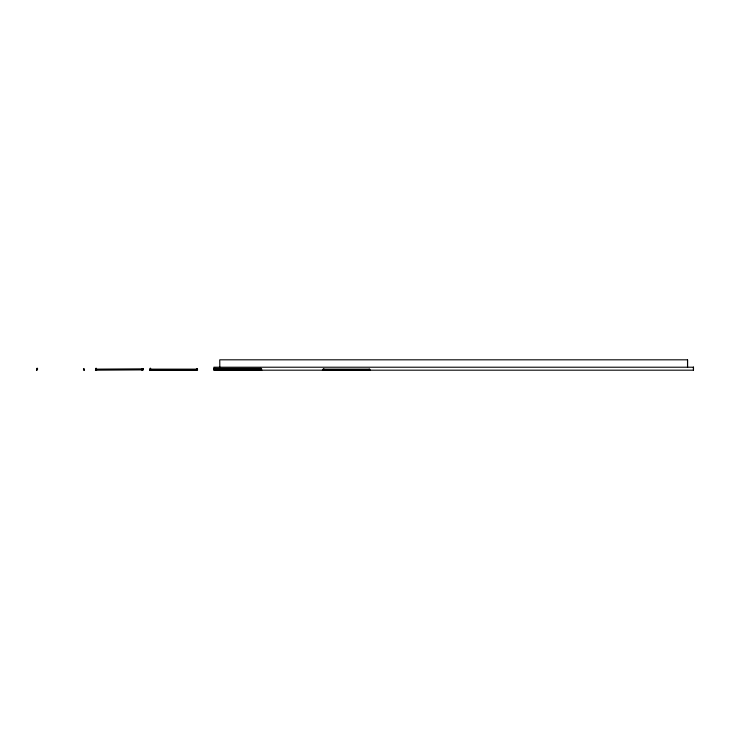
<?xml version="1.0" encoding="UTF-8"?>
<svg xmlns="http://www.w3.org/2000/svg" width="730" height="730" viewBox="0 0 730 730"><rect width="100%" height="100%" fill="white"/><g stroke="black" fill="none" stroke-linecap="round" stroke-linejoin="round"><path stroke-width="1.09" d="M37.093 368.705L37.148 368.112L37.622 369.143L36.774 368.978L37.595 368.705M142.779 369.444L143.226 368.851M197.009 369.444L197.456 368.851L196.48 368.851L196.48 369.973L150.763 369.973L150.298 368.112C150.298 369.791 149.212 368.632 150.736 368.705M95.694 368.796L96.506 368.705L96.625 370.183M84.16 369.143C81.979 368.778 85.374 369.024 83.868 369.143M197.301 369.143L150.234 369.143L150.234 369.882M213.835 369.143L261.787 369.143L213.835 369.444M143.372 369.882L95.411 370.183M213.835 369.882L261.869 370.183M95.621 368.905L96.004 369.289L96.068 368.112L96.506 368.705M693.427 367.217L693.427 370.183M687.578 367.217L687.578 359.817L219.748 359.817L219.83 367.217M687.505 359.817L687.505 367.217M370.32 370.183L322.359 370.183M369.727 369.882L369.727 369.143L322.952 369.143L322.952 369.882M369.188 369.143L369.106 370.183M324.156 369.143L324.156 370.183M323.709 369.143L323.627 369.882M323.481 369.143L323.481 370.183M261.194 369.143L261.194 368.404L214.419 368.404L214.419 369.143M260.665 368.404L260.665 369.444M216.153 368.404L216.153 369.143M215.122 368.404L215.049 369.444M214.958 368.404L214.958 369.143M197.009 369.143L197.009 369.882M142.779 369.143L142.779 369.946M142.487 369.143L142.487 369.882M142.25 370.183L142.25 368.851L143.372 368.851L95.712 369.143L95.712 369.882M141.948 369.143L141.948 370.183M96.241 369.143L96.333 370.183M96.004 369.143L96.004 369.946M693.5 367.217L213.835 367.217L213.835 370.183L693.5 370.183L693.5 367.217M197.602 369.882L149.641 370.183L197.602 369.882M37.093 369.946L36.5 370.183L37.093 369.946M84.461 369.946L83.868 370.183L84.461 369.946"/></g></svg>
